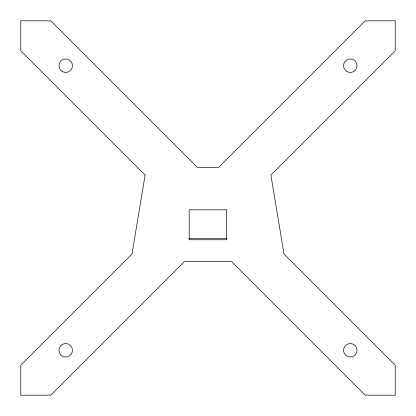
<?xml version="1.0" encoding="UTF-8"?>
<svg xmlns="http://www.w3.org/2000/svg" width="416" height="416" viewBox="0 0 416 416"><rect width="100%" height="100%" fill="white"/><g stroke="black" fill="none" stroke-linecap="round" stroke-linejoin="round"><path stroke-width="0.62" d="M188.838 238.716L226.975 238.716M145.101 175.053L131.997 254.051L20.8 365.248L20.8 395.2L50.752 395.2L184.413 261.539L231.587 261.539L365.248 395.2L395.2 395.2L395.2 365.248L284.003 254.051L270.899 175.053L395.2 50.752L395.2 20.8L365.248 20.8L218.483 167.565L197.517 167.565L50.752 20.8L20.8 20.8L20.8 50.752L145.101 175.053M226.626 209.81L189.186 209.81L189.186 239.762L226.626 239.762L226.626 209.81M346.902 71.562A6.739 6.739 0 0 0 357.011 65.728A6.739 6.739 0 0 0 346.902 59.894A6.739 6.739 0 0 0 346.902 71.562M62.358 71.562A6.739 6.739 0 0 0 72.467 65.728A6.739 6.739 0 0 0 62.358 59.894A6.739 6.739 0 0 0 62.358 71.562M345.509 355.035A6.739 6.739 0 0 0 356.782 352.014A6.739 6.739 0 0 0 348.53 343.762A6.739 6.739 0 0 0 345.509 355.035M60.965 355.035A6.739 6.739 0 0 0 72.238 352.014A6.739 6.739 0 0 0 63.986 343.762A6.739 6.739 0 0 0 60.965 355.035"/></g></svg>
